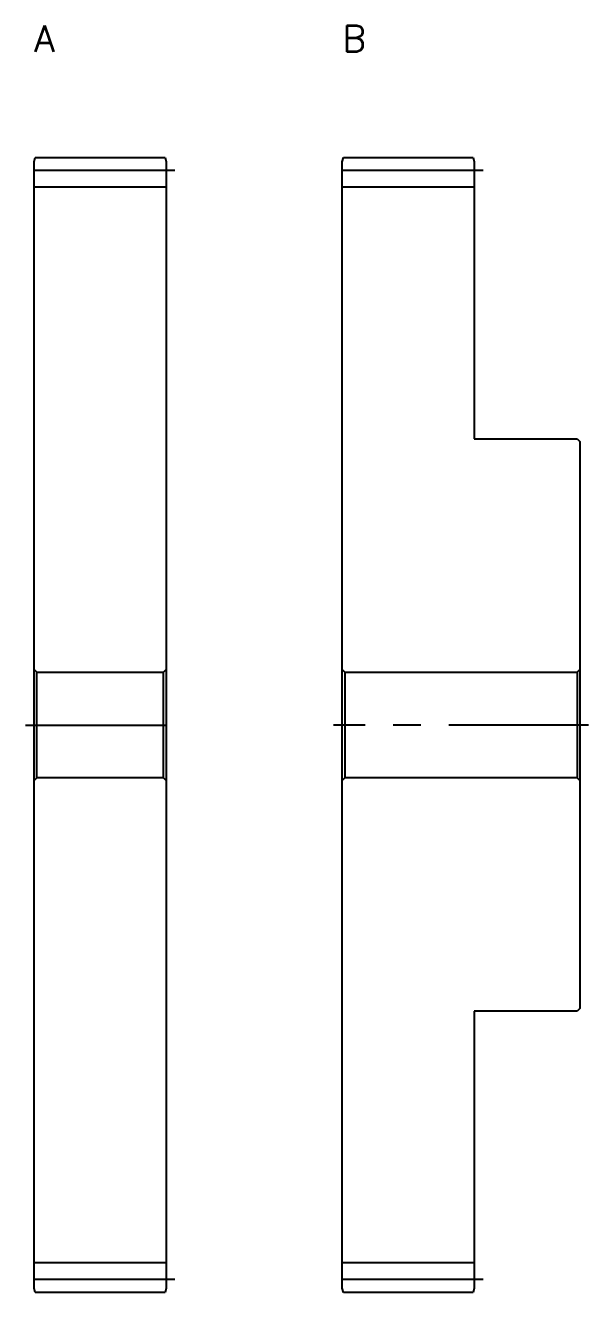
# Model space of a CAD drawing. Extents: x -1 to 212, y -13 to 154.
# Drawn here: x 148 to 212, y 10 to 154 of the extents above; entities that cross this region are included whole.
import ezdxf

# ---------------------------------------------------------------- set-up
doc = ezdxf.new("R2010")
doc.units = 0
doc.header["$LTSCALE"] = 0.5
doc.linetypes.add('CENTER', pattern=[50.8, 31.75, -6.35, 6.35, -6.35])
for name, color, linetype in [('MSM_CENTER', 1, 'CENTER'), ('MSM_CONTINUOUS', 7, 'CONTINUOUS'), ('MSM_PART_NUMBER', 7, 'CONTINUOUS')]:
    doc.layers.add(name, color=color, linetype=linetype)
doc.styles.get("Standard").update_dxf_attribs({"font": 'txt.shx', "height": 2, "bigfont": 'bigfont.shx'})

# ---------------------------------------------------------------- blocks, each defined once
blk = doc.blocks.new('*U6')
at = {"layer": 'MSM_PART_NUMBER'}
blk.add_text('A', height=3, dxfattribs=at).set_placement((149, 151))
blk = doc.blocks.new('*U7')
at = {"layer": 'MSM_PART_NUMBER'}
blk.add_text('B', height=3, dxfattribs=at).set_placement((184, 151))

msp = doc.modelspace()

# ---------------------------------------------------------------- linework, layer by layer
at = {"layer": 'MSM_CENTER'}
for p, q in [((165, 137.5), (148, 137.5)), ((200, 137.5), (183, 137.5)), ((148, 74.5), (165, 74.5)), ((212, 74.5), (183, 74.5)), ((165, 11.5), (148, 11.5)), ((200, 11.5), (183, 11.5))]:
    msp.add_line(p, q, dxfattribs=at)
at = {"layer": 'MSM_CONTINUOUS'}
for p, q in [((149, 138.5), (149.13, 139)), ((149, 10.5), (149, 138.5)), ((149.13, 139), (163.87, 139)), ((163.87, 139), (164, 138.5)), ((164, 138.5), (164, 10.5)), ((184, 138.5), (184.13, 139)), ((184, 10.5), (184, 138.5)), ((184.13, 139), (198.87, 139)), ((198.87, 139), (199, 138.5)), ((199, 138.5), (199, 107)), ((164, 135.62), (149, 135.62)), ((199, 135.62), (184, 135.62)), ((199, 107), (210.7, 107)), ((210.7, 107), (211, 106.7)), ((211, 106.7), (211, 42.3)), ((149.3, 80.5), (149, 80.8)), ((164, 80.8), (163.7, 80.5)), ((184.3, 80.5), (184, 80.8)), ((211, 80.8), (210.7, 80.5)), ((149.3, 68.5), (149.3, 80.5)), ((149.3, 80.5), (163.7, 80.5)), ((163.7, 68.5), (163.7, 80.5)), ((184.3, 80.5), (184.3, 68.5)), ((184.3, 80.5), (210.7, 80.5)), ((210.7, 80.5), (210.7, 68.5)), ((149, 68.2), (149.3, 68.5)), ((163.7, 68.5), (149.3, 68.5)), ((163.7, 68.5), (164, 68.2)), ((184, 68.2), (184.3, 68.5)), ((210.7, 68.5), (184.3, 68.5)), ((210.7, 68.5), (211, 68.2)), ((199, 42), (199, 10.5)), ((210.7, 42), (199, 42)), ((211, 42.3), (210.7, 42)), ((164, 13.38), (149, 13.38)), ((199, 13.38), (184, 13.38)), ((149.13, 10), (149, 10.5)), ((164, 10.5), (163.87, 10)), ((184.13, 10), (184, 10.5)), ((199, 10.5), (198.87, 10)), ((163.87, 10), (149.13, 10)), ((198.87, 10), (184.13, 10))]:
    msp.add_line(p, q, dxfattribs=at)

# ---------------------------------------------------------------- block references
for name in ['*U6', '*U7']:
    msp.add_blockref(name, (0, 0), dxfattribs=at)

doc.saveas('drawing.dxf')
